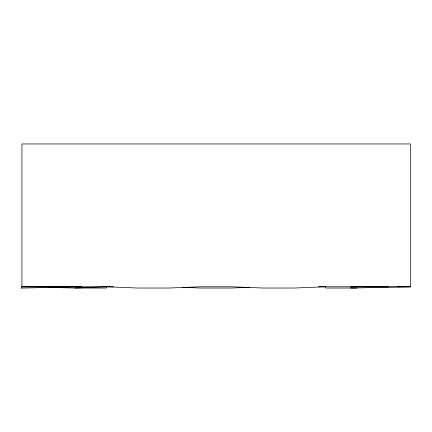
<?xml version="1.0" encoding="UTF-8"?>
<svg xmlns="http://www.w3.org/2000/svg" width="432" height="432" viewBox="0 0 432 432"><rect width="100%" height="100%" fill="white"/><g stroke="black" fill="none" stroke-linecap="round" stroke-linejoin="round"><path stroke-width="0.65" d="M48.157 287.404L75.055 288.025L106.385 286.772L137.711 288.025L169.042 288.025L200.367 286.772L231.692 286.772L263.023 288.025L294.349 288.025L325.679 286.772L325.679 288.025L357.005 288.025M249.691 287.302L231.692 288.025L200.367 288.025L182.369 287.302M21.6 288.052L81.459 286.799L21.6 286.799L21.6 288.052L21.935 288.052M113.713 286.772L21.935 286.799L21.935 143.948L410.4 143.948L410.4 286.799L350.876 288.052L350.876 286.799L388.33 286.799M318.346 286.772L410.4 286.799L397.694 286.799M75.055 288.025L106.385 288.025L106.385 286.772"/></g></svg>
